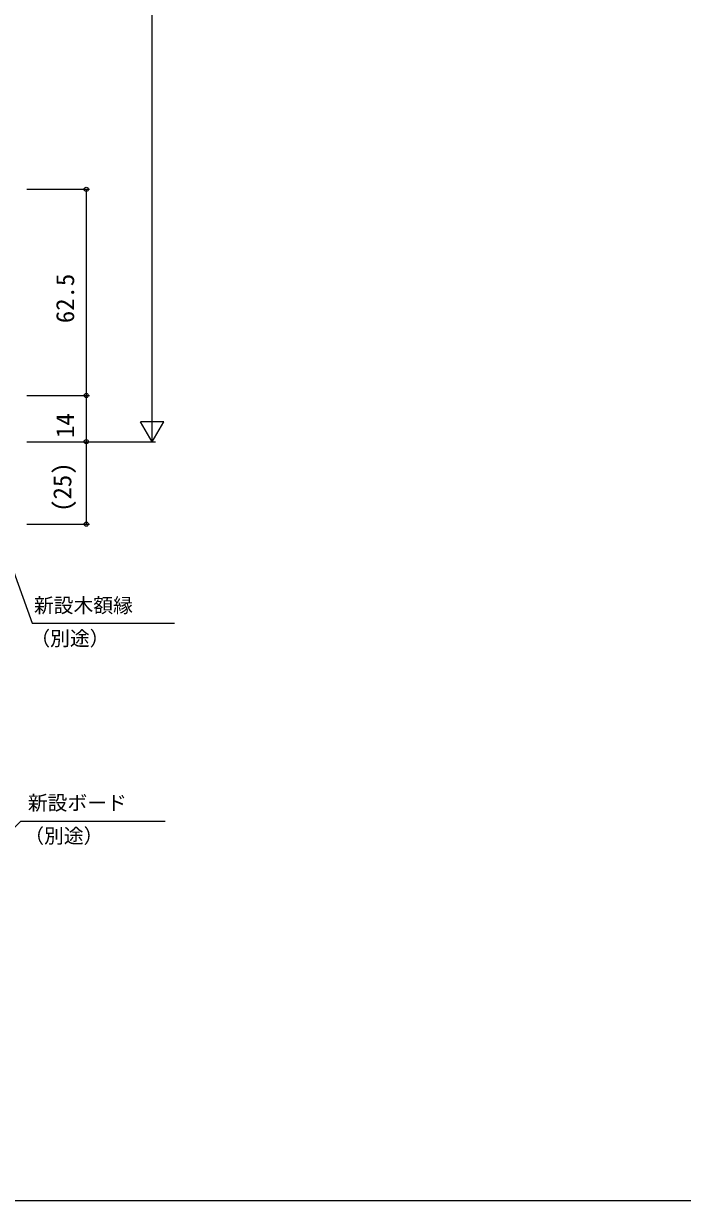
# Model space of a CAD drawing. Units: millimetres, scale not verified. Extents: x -960 to 960, y -674 to 671.
# Drawn here: x -199.6 to 0.2, y -673.5 to -316.8 of the extents above; entities that cross this region are included whole.
import ezdxf
from ezdxf.enums import TextEntityAlignment as Align

# ---------------------------------------------------------------- set-up
doc = ezdxf.new("R2010")
doc.units = ezdxf.units.MM
doc.header["$LTSCALE"] = 4
doc.layers.add('0-6_YKK_D', color=6, linetype='Continuous')
doc.layers.add('0-7_YKK_ZWAK', color=7, linetype='Continuous')
doc.styles.add('ＭＳ ゴシック', font='')
doc.styles.get('ＭＳ ゴシック').set_extended_font_data('MS Gothic')

msp = doc.modelspace()

# ---------------------------------------------------------------- linework, layer by layer
at = {"layer": '0-6_YKK_D'}
for p, q in [((-160.6, -436.5), (-160.6, 124.5)), ((-198.6, -367.005), (-179.6, -367.005)), ((-180.6, -367.005), (-180.6, -429.5)), ((-198.6, -429.5), (-179.6, -429.5)), ((-198.6, -429.5), (-179.6, -429.5)), ((-180.6, -429.5), (-180.6, -443.5)), ((-160.6, -443.5), (-160.6, -431.376)), ((-160.6, -443.5), (-164.1, -437.438)), ((-157.1, -437.438), (-164.1, -437.438)), ((-160.6, -443.5), (-157.1, -437.438)), ((-198.6, -443.5), (-179.6, -443.5)), ((-198.6, -443.5), (-159.6, -443.5)), ((-198.6, -443.5), (-179.6, -443.5)), ((-180.6, -443.5), (-180.6, -468.5)), ((-198.6, -468.5), (-179.6, -468.5))]:
    msp.add_line(p, q, dxfattribs=at)
for points in [[(-207.889, -468.5), (-207.017, -470.896), (-196.97, -498.5), (-153.871, -498.5)], [(-210.6, -568.685), (-208.797, -566.882), (-200.415, -558.5), (-156.64, -558.5)]]:
    msp.add_lwpolyline(points, dxfattribs=at)
for centre in [(-180.6, -367.005), (-180.6, -429.5), (-180.6, -429.5), (-180.6, -443.5), (-180.6, -443.5), (-180.6, -468.5)]:
    msp.add_circle(centre, 0.637, dxfattribs=at)
at = {"layer": '0-7_YKK_ZWAK'}
msp.add_lwpolyline([(-959.6, -673.5), (960.4, -673.5), (960.4, 636.5)], dxfattribs=at)

# ---------------------------------------------------------------- texts
at = {"layer": '0-6_YKK_D', "style": 'ＭＳ ゴシック'}
for s, p in [('62.5', (-182.6, -407.564)), ('14', (-182.6, -442.359)), ('(25)', (-183.452, -464.757))]:
    msp.add_text(s, height=5.499, rotation=90, dxfattribs=at).set_placement(p, align=Align.BOTTOM_LEFT)
for s, p in [('新設木額縁', (-196.444, -496.652)), ('（別途）', (-197.535, -506.652)), ('新設ボード', (-198.291, -556.496)), ('（別途）', (-199.381, -566.496))]:
    msp.add_text(s, height=4.399, dxfattribs=at).set_placement(p, align=Align.BOTTOM_LEFT)

doc.saveas('drawing.dxf')
